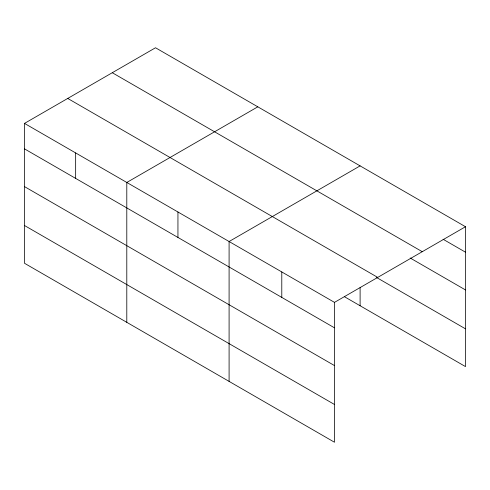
<?xml version="1.0" encoding="UTF-8"?>
<svg xmlns="http://www.w3.org/2000/svg" width="490" height="490" viewBox="0 0 490 490"><rect width="100%" height="100%" fill="white"/><g stroke="black" fill="none" stroke-linecap="round" stroke-linejoin="round"><path stroke-width="0.73" d="M344.366 296.664L465.5 366.6L465.5 226.729L155.514 47.763L24.5 123.4L24.5 263.271L334.486 442.237L334.486 302.373L24.5 123.4M257.807 106.82L126.794 182.464L126.794 322.328M360.107 165.883L229.093 241.521L229.093 381.392M334.486 302.373L465.5 226.729M443.101 239.261L465.5 252.191M112.277 72.722L422.264 251.695M410.167 257.997L465.5 289.945M67.736 98.441L377.723 277.407M376.571 277.499L465.5 328.845M24.5 148.862L334.486 327.828M24.5 186.617L334.486 365.583M24.5 225.516L334.486 404.483M360.107 287.624L360.107 305.748M281.787 271.944L281.787 297.406M177.944 211.992L177.944 237.454M75.65 152.935L75.65 178.391"/></g></svg>
